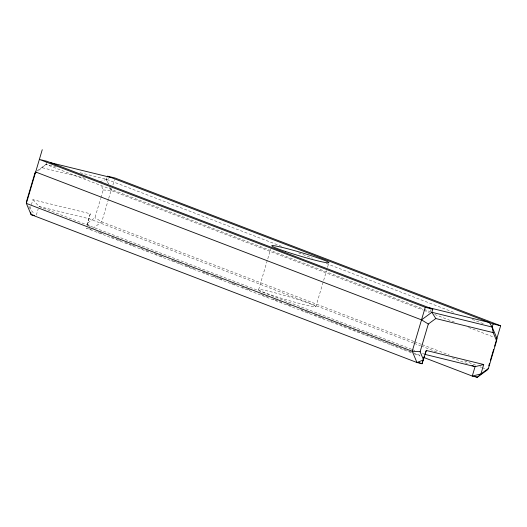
<?xml version="1.0" encoding="UTF-8"?>
<svg xmlns="http://www.w3.org/2000/svg" width="527" height="527" viewBox="0 0 527 527"><rect width="100%" height="100%" fill="white"/><g stroke="black" fill="none" stroke-linecap="round" stroke-linejoin="round"><path stroke-width="0.4" stroke-dasharray="2.63 1.98" d="M87.021 225.325L90.275 213.758L32.898 199.693L30.105 209.114L34.486 214.028M90.275 213.758L87.324 225.055M46.679 162.059L45.981 164.411L37.371 171.42M36.363 215.088L38.221 208.811M89.676 226.65L87.482 223.178L94.959 217.697L100.664 198.448M100.888 197.678L103.173 189.977L100.98 184.793M107.001 177.619L106.513 179.279L108.41 183.785M108.496 199.094L101.757 221.854L92.067 228.955M108.727 198.31L111.052 190.464L109.787 187.46M111.961 188.185L111.263 190.543L109.991 187.54M112.89 185.049L114.517 179.555M258.638 289.666L270.726 248.856M315.871 306.642A29.848 1.825 16.5 0 0 273.526 292.432A29.848 1.825 16.5 0 0 272.367 295.383A29.848 1.825 16.5 0 0 315.871 306.642L326.569 270.535M327.498 267.4L328.426 264.258M36.943 171.038L45.981 164.411L47.325 163.93M99.735 181.828L108.786 178.304M103.173 189.977L111.052 190.464L423.174 310.074M56.297 166.94L45.981 164.411L423.398 309.053M80.111 172.777L106.302 179.193L281.675 246.405M42.351 167.764L86.678 178.627M32.898 199.693L38.919 206.459L89.188 218.777L413.57 343.084M91.421 229.423L86.395 228.191L411.547 352.8M298.578 252.881L312.406 258.177M326.233 263.48L455.302 312.939M472.205 319.415L484.497 324.131M424.169 309.342L431.086 311.997M423.945 310.37L429.321 312.432M434.703 314.494L454.676 322.149M468.503 327.445L493.858 337.161M413.84 341.45L101.757 221.854L94.959 217.697M414.604 341.746L421.528 344.401M422.292 344.691L449.195 355M464.57 360.896L476.098 365.31M479.945 366.785L481.48 367.378M482.251 367.668L485.327 368.847M414.341 343.38L420.487 345.738M421.257 346.035L438.168 352.51M452.001 357.813L468.911 364.295M38.919 206.459L411.725 349.329M412.496 349.618L414.802 350.501M422.489 353.452L424.024 354.039M97.574 231.781L99.109 232.374M99.88 232.664L103.72 234.14M111.408 237.084L117.561 239.442M118.325 239.732L121.401 240.911M125.248 242.387L131.394 244.745M132.165 245.035L134.471 245.925M140.617 248.276L145.235 250.048M145.999 250.338L149.846 251.814M154.457 253.579L159.068 255.345M159.839 255.641L163.68 257.117M171.367 260.061L172.902 260.648M173.673 260.944L181.36 263.889M185.201 265.364L186.742 265.951M187.507 266.247L195.194 269.192M202.882 272.136L205.187 273.026M205.958 273.315L209.035 274.495M212.875 275.97L219.028 278.322M219.792 278.618L222.868 279.797M230.556 282.742L232.862 283.625M233.632 283.921L237.473 285.397M242.084 287.162L246.695 288.928M247.466 289.224L251.307 290.7M261.3 294.527L268.987 297.472M272.834 298.947L274.369 299.534M275.14 299.83L282.828 302.775M286.668 304.25L288.203 304.837M288.974 305.133L292.821 306.602M300.502 309.547L306.655 311.905M307.425 312.201L310.495 313.381M314.342 314.85L320.488 317.208M321.259 317.504L323.565 318.387M329.718 320.745L334.329 322.511M335.093 322.807L342.781 325.752M343.551 326.048L348.163 327.814M348.933 328.11L356.621 331.055M357.385 331.351L361.996 333.117M362.767 333.413L370.455 336.358M371.225 336.648L375.837 338.42M376.601 338.709L384.288 341.661M385.059 341.951L394.282 345.488M395.052 345.784L398.129 346.964M398.893 347.253L408.122 350.791M408.886 351.087L420.421 355.501M414.624 353.979L420.006 356.041M430.223 309.665L431.04 310.976M106.302 179.193L108.2 183.699M28.853 206.149L30.105 209.114"/><path stroke-width="0.79" d="M423.846 357.51L472.271 376.067L477.304 377.299L487.633 369.73L488.404 368.472L496.612 340.758L496.928 338.341L492.178 327.069L489.326 322.484L429.004 307.702M496.612 340.758L493.173 332.603L435.796 318.539L428.319 324.019L421.528 319.863L35.652 171.986L34.874 173.245L26.666 200.958L26.35 203.376L31.1 214.641L416.976 362.517L422.002 363.749L426.336 350.475L483.714 364.532L480.927 373.953L477.304 377.299L474.998 376.416M42.252 149.701L26.35 203.376L412.226 351.252L420.111 351.733L423.55 359.888L416.976 362.517L412.226 351.252L425.243 307.3L39.367 159.424L46.91 161.275L432.786 309.151L431.857 312.287L421.528 319.863M420.111 351.733L428.319 324.019M424.097 356.687L422.002 363.749L418.161 362.28M483.714 364.532L475.064 366.654L472.271 376.067L480.927 373.953L488.404 368.472M493.173 332.603L492.178 327.069L493.107 323.934L107.442 176.137L114.978 177.981L500.65 325.778L494.603 346.186M488.792 365.81L489.491 363.452M490.42 360.316L493.674 349.329M425.052 353.689L426.336 350.475M34.874 173.245L36.119 172.329M50.691 162.724L111.013 177.507M425.243 307.3L432.786 309.151M493.107 323.934L500.65 325.778M492.178 327.069L431.857 312.287L435.796 318.539M34.69 215.523L31.1 214.641L30.671 212.276M424.795 354.335L475.064 366.654M471.988 365.474L474.293 366.357M285.384 251.432A29.848 1.825 16.5 0 0 328.894 262.69A29.848 1.825 16.5 0 0 286.55 248.487A29.848 1.825 16.5 0 0 285.384 251.432"/></g></svg>
